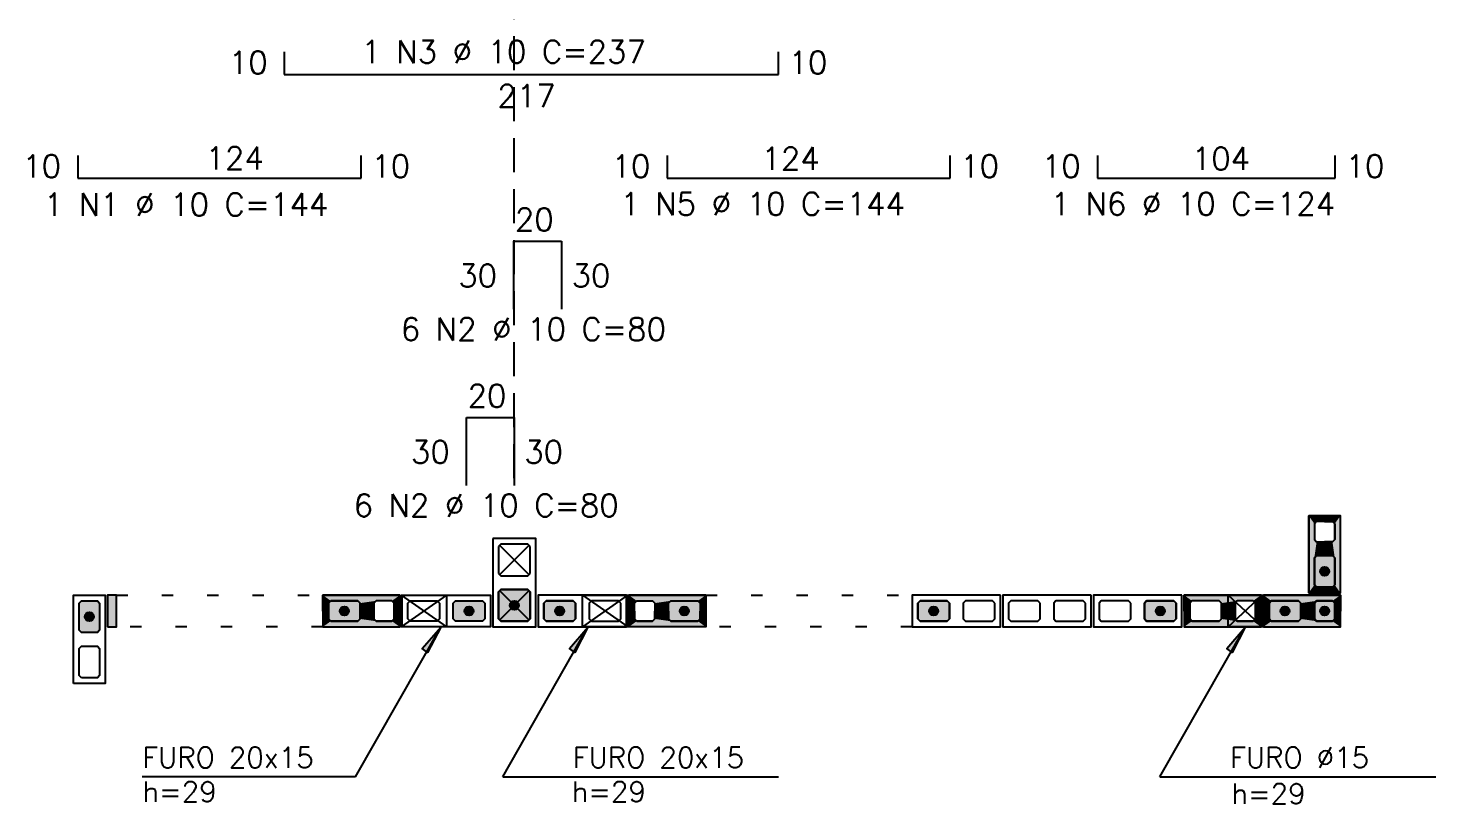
# Model space of a CAD drawing. Extents: x -1 to 122, y -1 to 61.
# Drawn here: x 54.56 to 66.99, y 19.23 to 26.07 of the extents above; entities that cross this region are included whole.
import ezdxf

# ---------------------------------------------------------------- set-up
doc = ezdxf.new("R2010")
doc.units = 0
doc.header["$MEASUREMENT"] = 0
doc.linetypes.add('ESTILO_TQS_0001', pattern=[0.45, 0.3, -0.15])
doc.linetypes.add('ESTILO_TQS_0002', pattern=[0.4, 0.1, -0.3])
for name, color, linetype in [('PENA_01', 1, 'CONTINUOUS'), ('PENA_02', 2, 'CONTINUOUS'), ('PENA_03', 3, 'CONTINUOUS'), ('PENA_05', 5, 'CONTINUOUS'), ('PENA_11', 252, 'CONTINUOUS'), ('PENA_21', 100, 'CONTINUOUS'), ('PENA_25', 210, 'CONTINUOUS')]:
    doc.layers.add(name, color=color, linetype=linetype)
doc.styles.get("Standard").update_dxf_attribs({"font": 'ROMANS.SHX'})

msp = doc.modelspace()

# ---------------------------------------------------------------- linework, layer by layer
at = {"layer": 'PENA_01', "linetype": 'ESTILO_TQS_0001'}
msp.add_line((58.849, 32.297), (58.849, 22.004), dxfattribs=at)
at = {"layer": 'PENA_01', "linetype": 'Continuous'}
for p, q in [((58.984, 21.506), (58.724, 21.246)), ((58.984, 21.246), (58.724, 21.506)), ((58.984, 20.846), (58.724, 21.106)), ((58.984, 21.106), (58.724, 20.846))]:
    msp.add_line(p, q, dxfattribs=at)
for points in [[(65.914, 21.696), (65.914, 21.556), (65.934, 21.536), (66.074, 21.536), (66.094, 21.556), (66.094, 21.696), (66.074, 21.716), (65.934, 21.716), (65.914, 21.696)], [(65.914, 21.396), (65.914, 21.156), (65.934, 21.136), (66.074, 21.136), (66.094, 21.156), (66.094, 21.396), (66.074, 21.416), (65.934, 21.416), (65.914, 21.396)], [(55.034, 20.736), (55.014, 20.756), (55.014, 20.996), (55.034, 21.016), (55.174, 21.016), (55.194, 20.996), (55.194, 20.756), (55.174, 20.736), (55.034, 20.736)], [(57.474, 21.016), (57.234, 21.016), (57.214, 20.996), (57.214, 20.856), (57.234, 20.836), (57.474, 20.836), (57.494, 20.856), (57.494, 20.996), (57.474, 21.016)], [(57.774, 21.016), (57.634, 21.016), (57.614, 20.996), (57.614, 20.856), (57.634, 20.836), (57.774, 20.836), (57.794, 20.856), (57.794, 20.996), (57.774, 21.016)], [(57.914, 20.996), (57.934, 21.016), (58.174, 21.016), (58.194, 20.996), (58.194, 20.856), (58.174, 20.836), (57.934, 20.836), (57.914, 20.856), (57.914, 20.996)], [(58.314, 20.996), (58.334, 21.016), (58.574, 21.016), (58.594, 20.996), (58.594, 20.856), (58.574, 20.836), (58.334, 20.836), (58.314, 20.856), (58.314, 20.996)], [(59.394, 20.996), (59.374, 21.016), (59.134, 21.016), (59.114, 20.996), (59.114, 20.856), (59.134, 20.836), (59.374, 20.836), (59.394, 20.856), (59.394, 20.996)], [(59.794, 20.996), (59.774, 21.016), (59.534, 21.016), (59.514, 20.996), (59.514, 20.856), (59.534, 20.836), (59.774, 20.836), (59.794, 20.856), (59.794, 20.996)], [(59.934, 21.016), (60.074, 21.016), (60.094, 20.996), (60.094, 20.856), (60.074, 20.836), (59.934, 20.836), (59.914, 20.856), (59.914, 20.996), (59.934, 21.016)], [(60.234, 21.016), (60.474, 21.016), (60.494, 20.996), (60.494, 20.856), (60.474, 20.836), (60.234, 20.836), (60.214, 20.856), (60.214, 20.996), (60.234, 21.016)], [(62.694, 20.996), (62.674, 21.016), (62.434, 21.016), (62.414, 20.996), (62.414, 20.856), (62.434, 20.836), (62.674, 20.836), (62.694, 20.856), (62.694, 20.996)], [(63.094, 20.996), (63.074, 21.016), (62.834, 21.016), (62.814, 20.996), (62.814, 20.856), (62.834, 20.836), (63.074, 20.836), (63.094, 20.856), (63.094, 20.996)], [(63.494, 20.996), (63.474, 21.016), (63.234, 21.016), (63.214, 20.996), (63.214, 20.856), (63.234, 20.836), (63.474, 20.836), (63.494, 20.856), (63.494, 20.996)], [(63.894, 20.996), (63.874, 21.016), (63.634, 21.016), (63.614, 20.996), (63.614, 20.856), (63.634, 20.836), (63.874, 20.836), (63.894, 20.856), (63.894, 20.996)], [(64.294, 20.996), (64.274, 21.016), (64.034, 21.016), (64.014, 20.996), (64.014, 20.856), (64.034, 20.836), (64.274, 20.836), (64.294, 20.856), (64.294, 20.996)], [(64.694, 20.996), (64.674, 21.016), (64.434, 21.016), (64.414, 20.996), (64.414, 20.856), (64.434, 20.836), (64.674, 20.836), (64.694, 20.856), (64.694, 20.996)], [(65.074, 21.016), (64.834, 21.016), (64.814, 20.996), (64.814, 20.856), (64.834, 20.836), (65.074, 20.836), (65.094, 20.856), (65.094, 20.996), (65.074, 21.016)], [(65.374, 21.016), (65.234, 21.016), (65.214, 20.996), (65.214, 20.856), (65.234, 20.836), (65.374, 20.836), (65.394, 20.856), (65.394, 20.996), (65.374, 21.016)], [(65.774, 21.016), (65.534, 21.016), (65.514, 20.996), (65.514, 20.856), (65.534, 20.836), (65.774, 20.836), (65.794, 20.856), (65.794, 20.996), (65.774, 21.016)], [(66.074, 21.016), (65.934, 21.016), (65.914, 20.996), (65.914, 20.856), (65.934, 20.836), (66.074, 20.836), (66.094, 20.856), (66.094, 20.996), (66.074, 21.016)], [(55.034, 20.336), (55.014, 20.356), (55.014, 20.596), (55.034, 20.616), (55.174, 20.616), (55.194, 20.596), (55.194, 20.356), (55.174, 20.336), (55.034, 20.336)]]:
    msp.add_lwpolyline(points, dxfattribs=at)
at = {"layer": 'PENA_02', "linetype": 'Continuous'}
for points in [[(65.864, 21.766), (65.864, 21.086), (66.144, 21.086), (66.144, 21.766), (65.864, 21.766)], [(58.664, 21.566), (58.664, 20.786), (59.044, 20.786), (59.044, 21.566), (58.664, 21.566)], [(54.964, 20.286), (54.964, 21.066), (55.244, 21.066), (55.244, 20.286), (54.964, 20.286)], [(55.264, 20.786), (55.344, 20.786), (55.344, 21.066), (55.264, 21.066), (55.264, 20.786)], [(57.844, 21.066), (57.164, 21.066), (57.164, 20.786), (57.844, 20.786), (57.844, 21.066)], [(57.864, 21.066), (58.644, 21.066), (58.644, 20.786), (57.864, 20.786), (57.864, 21.066)], [(59.844, 21.066), (59.064, 21.066), (59.064, 20.786), (59.844, 20.786), (59.844, 21.066)], [(59.864, 21.066), (60.544, 21.066), (60.544, 20.786), (59.864, 20.786), (59.864, 21.066)], [(63.144, 21.066), (62.364, 21.066), (62.364, 20.786), (63.144, 20.786), (63.144, 21.066)], [(63.944, 21.066), (63.164, 21.066), (63.164, 20.786), (63.944, 20.786), (63.944, 21.066)], [(64.744, 21.066), (63.964, 21.066), (63.964, 20.786), (64.744, 20.786), (64.744, 21.066)], [(65.444, 21.066), (64.764, 21.066), (64.764, 20.786), (65.444, 20.786), (65.444, 21.066)], [(66.144, 21.066), (65.464, 21.066), (65.464, 20.786), (66.144, 20.786), (66.144, 21.066)]]:
    msp.add_lwpolyline(points, dxfattribs=at)
at = {"layer": 'PENA_02', "linetype": 'ESTILO_TQS_0001'}
for points in [[(58.734, 21.516), (58.714, 21.496), (58.714, 21.256), (58.734, 21.236), (58.974, 21.236), (58.994, 21.256), (58.994, 21.496), (58.974, 21.516), (58.734, 21.516)], [(58.734, 21.116), (58.714, 21.096), (58.714, 20.856), (58.734, 20.836), (58.974, 20.836), (58.994, 20.856), (58.994, 21.096), (58.974, 21.116), (58.734, 21.116)]]:
    msp.add_lwpolyline(points, dxfattribs=at)
at = {"layer": 'PENA_03', "linetype": 'Continuous'}
for p, q in [((57.854, 21.066), (58.254, 20.786)), ((58.254, 21.066), (57.854, 20.786)), ((59.454, 21.066), (59.855, 20.786)), ((59.854, 21.066), (59.454, 20.786)), ((65.154, 21.066), (65.455, 20.786)), ((65.454, 21.066), (65.154, 20.786)), ((57.451, 19.463), (58.204, 20.785)), ((58.751, 19.463), (59.504, 20.785)), ((64.551, 19.463), (65.304, 20.785)), ((57.451, 19.463), (55.571, 19.463)), ((58.751, 19.463), (61.186, 19.463)), ((64.551, 19.463), (66.986, 19.463))]:
    msp.add_line(p, q, dxfattribs=at)
for points in [[(66.074, 21.416), (66.094, 21.396), (66.094, 21.156), (66.074, 21.136), (65.934, 21.136), (65.914, 21.156), (65.914, 21.396), (65.934, 21.416), (66.074, 21.416)], [(55.174, 21.016), (55.194, 20.996), (55.194, 20.756), (55.174, 20.736), (55.034, 20.736), (55.014, 20.756), (55.014, 20.996), (55.034, 21.016), (55.174, 21.016)], [(57.494, 20.856), (57.474, 20.836), (57.234, 20.836), (57.214, 20.856), (57.214, 20.996), (57.234, 21.016), (57.474, 21.016), (57.494, 20.996), (57.494, 20.856)], [(57.854, 21.066), (58.254, 21.066), (58.254, 20.786), (57.854, 20.786), (57.854, 21.066)], [(58.594, 20.856), (58.574, 20.836), (58.334, 20.836), (58.314, 20.856), (58.314, 20.996), (58.334, 21.016), (58.574, 21.016), (58.594, 20.996), (58.594, 20.856)], [(58.974, 21.116), (58.994, 21.096), (58.994, 20.856), (58.974, 20.836), (58.734, 20.836), (58.714, 20.856), (58.714, 21.096), (58.734, 21.116), (58.974, 21.116)], [(59.394, 20.856), (59.374, 20.836), (59.134, 20.836), (59.114, 20.856), (59.114, 20.996), (59.134, 21.016), (59.374, 21.016), (59.394, 20.996), (59.394, 20.856)], [(59.454, 21.066), (59.855, 21.066), (59.855, 20.786), (59.454, 20.786), (59.454, 21.066)], [(60.494, 20.856), (60.474, 20.836), (60.234, 20.836), (60.214, 20.856), (60.214, 20.996), (60.234, 21.016), (60.474, 21.016), (60.494, 20.996), (60.494, 20.856)], [(62.694, 20.856), (62.674, 20.836), (62.434, 20.836), (62.414, 20.856), (62.414, 20.996), (62.434, 21.016), (62.674, 21.016), (62.694, 20.996), (62.694, 20.856)], [(64.694, 20.856), (64.674, 20.836), (64.434, 20.836), (64.414, 20.856), (64.414, 20.996), (64.434, 21.016), (64.674, 21.016), (64.694, 20.996), (64.694, 20.856)], [(65.154, 21.066), (65.455, 21.066), (65.455, 20.786), (65.154, 20.786), (65.154, 21.066)], [(65.794, 20.856), (65.774, 20.836), (65.534, 20.836), (65.514, 20.856), (65.514, 20.996), (65.534, 21.016), (65.774, 21.016), (65.794, 20.996), (65.794, 20.856)], [(66.074, 21.016), (66.094, 20.996), (66.094, 20.856), (66.074, 20.836), (65.934, 20.836), (65.914, 20.856), (65.914, 20.996), (65.934, 21.016), (66.074, 21.016)], [(58.204, 20.785), (58.089, 20.561), (58.041, 20.594), (58.204, 20.785)], [(59.504, 20.785), (59.389, 20.561), (59.341, 20.594), (59.504, 20.785)], [(65.304, 20.785), (65.19, 20.561), (65.141, 20.594), (65.304, 20.785)]]:
    msp.add_lwpolyline(points, dxfattribs=at)
at = {"layer": 'PENA_03', "linetype": 'ESTILO_TQS_0002'}
for points in [[(55.344, 21.066), (57.164, 21.066), (57.164, 20.786), (55.344, 20.786), (55.344, 21.066)], [(60.544, 21.066), (62.364, 21.066), (62.364, 20.786), (60.544, 20.786), (60.544, 21.066)]]:
    msp.add_lwpolyline(points, dxfattribs=at)
at = {"layer": 'PENA_03', "linetype": 'Continuous'}
for centre in [(66.004, 21.276), (58.854, 20.976), (55.104, 20.876), (57.354, 20.926), (58.454, 20.926), (59.254, 20.926), (60.354, 20.926), (62.554, 20.926), (64.554, 20.926), (65.654, 20.926), (66.004, 20.926)]:
    msp.add_circle(centre, 0.04, dxfattribs=at)
for points in [[(66.044, 21.276), (65.984, 21.311), (65.967, 21.29)], [(66.044, 21.276), (65.967, 21.29), (65.967, 21.262)], [(66.044, 21.276), (65.967, 21.262), (65.984, 21.241)], [(66.044, 21.276), (66.011, 21.315), (65.984, 21.311)], [(66.044, 21.276), (65.984, 21.241), (66.011, 21.236)], [(66.044, 21.276), (66.035, 21.302), (66.011, 21.315)], [(66.044, 21.276), (66.011, 21.236), (66.035, 21.25)], [(66.044, 21.276), (66.035, 21.25), (66.044, 21.276)], [(58.894, 20.976), (58.834, 21.011), (58.817, 20.99)], [(58.894, 20.976), (58.861, 21.015), (58.834, 21.011)], [(58.894, 20.976), (58.885, 21.002), (58.861, 21.015)], [(55.144, 20.876), (55.084, 20.911), (55.067, 20.89)], [(55.144, 20.876), (55.067, 20.89), (55.067, 20.862)], [(55.144, 20.876), (55.067, 20.862), (55.084, 20.841)], [(55.144, 20.876), (55.111, 20.915), (55.084, 20.911)], [(55.144, 20.876), (55.084, 20.841), (55.111, 20.836)], [(55.144, 20.876), (55.135, 20.902), (55.111, 20.915)], [(55.144, 20.876), (55.111, 20.836), (55.135, 20.85)], [(55.144, 20.876), (55.135, 20.85), (55.144, 20.876)], [(57.394, 20.926), (57.334, 20.961), (57.317, 20.94)], [(57.394, 20.926), (57.317, 20.94), (57.317, 20.912)], [(57.394, 20.926), (57.317, 20.912), (57.334, 20.891)], [(57.394, 20.926), (57.361, 20.965), (57.334, 20.961)], [(57.394, 20.926), (57.334, 20.891), (57.361, 20.886)], [(57.394, 20.926), (57.385, 20.952), (57.361, 20.965)], [(57.394, 20.926), (57.361, 20.886), (57.385, 20.9)], [(57.394, 20.926), (57.385, 20.9), (57.394, 20.926)], [(58.494, 20.926), (58.434, 20.961), (58.417, 20.94)], [(58.494, 20.926), (58.417, 20.94), (58.417, 20.912)], [(58.494, 20.926), (58.417, 20.912), (58.434, 20.891)], [(58.494, 20.926), (58.461, 20.965), (58.434, 20.961)], [(58.494, 20.926), (58.434, 20.891), (58.461, 20.886)], [(58.494, 20.926), (58.485, 20.952), (58.461, 20.965)], [(58.494, 20.926), (58.461, 20.886), (58.485, 20.9)], [(58.494, 20.926), (58.485, 20.9), (58.494, 20.926)], [(58.894, 20.976), (58.817, 20.99), (58.817, 20.962)], [(58.894, 20.976), (58.817, 20.962), (58.834, 20.941)], [(58.894, 20.976), (58.834, 20.941), (58.861, 20.936)], [(58.894, 20.976), (58.861, 20.936), (58.885, 20.95)], [(58.894, 20.976), (58.885, 20.95), (58.894, 20.976)], [(59.294, 20.926), (59.234, 20.961), (59.217, 20.94)], [(59.294, 20.926), (59.217, 20.94), (59.217, 20.912)], [(59.294, 20.926), (59.217, 20.912), (59.234, 20.891)], [(59.294, 20.926), (59.261, 20.965), (59.234, 20.961)], [(59.294, 20.926), (59.234, 20.891), (59.261, 20.886)], [(59.294, 20.926), (59.285, 20.952), (59.261, 20.965)], [(59.294, 20.926), (59.261, 20.886), (59.285, 20.9)], [(59.294, 20.926), (59.285, 20.9), (59.294, 20.926)], [(60.394, 20.926), (60.334, 20.961), (60.317, 20.94)], [(60.394, 20.926), (60.317, 20.94), (60.317, 20.912)], [(60.394, 20.926), (60.317, 20.912), (60.334, 20.891)], [(60.394, 20.926), (60.361, 20.965), (60.334, 20.961)], [(60.394, 20.926), (60.334, 20.891), (60.361, 20.886)], [(60.394, 20.926), (60.385, 20.952), (60.361, 20.965)], [(60.394, 20.926), (60.361, 20.886), (60.385, 20.9)], [(60.394, 20.926), (60.385, 20.9), (60.394, 20.926)], [(62.594, 20.926), (62.534, 20.961), (62.517, 20.94)], [(62.594, 20.926), (62.517, 20.94), (62.517, 20.912)], [(62.594, 20.926), (62.517, 20.912), (62.534, 20.891)], [(62.594, 20.926), (62.561, 20.965), (62.534, 20.961)], [(62.594, 20.926), (62.534, 20.891), (62.561, 20.886)], [(62.594, 20.926), (62.585, 20.952), (62.561, 20.965)], [(62.594, 20.926), (62.561, 20.886), (62.585, 20.9)], [(62.594, 20.926), (62.585, 20.9), (62.594, 20.926)], [(64.594, 20.926), (64.534, 20.961), (64.517, 20.94)], [(64.594, 20.926), (64.517, 20.94), (64.517, 20.912)], [(64.594, 20.926), (64.517, 20.912), (64.534, 20.891)], [(64.594, 20.926), (64.561, 20.965), (64.534, 20.961)], [(64.594, 20.926), (64.534, 20.891), (64.561, 20.886)], [(64.594, 20.926), (64.585, 20.952), (64.561, 20.965)], [(64.594, 20.926), (64.561, 20.886), (64.585, 20.9)], [(64.594, 20.926), (64.585, 20.9), (64.594, 20.926)], [(65.694, 20.926), (65.634, 20.961), (65.617, 20.94)], [(65.694, 20.926), (65.617, 20.94), (65.617, 20.912)], [(65.694, 20.926), (65.617, 20.912), (65.634, 20.891)], [(65.694, 20.926), (65.661, 20.965), (65.634, 20.961)], [(65.694, 20.926), (65.634, 20.891), (65.661, 20.886)], [(65.694, 20.926), (65.685, 20.952), (65.661, 20.965)], [(65.694, 20.926), (65.661, 20.886), (65.685, 20.9)], [(65.694, 20.926), (65.685, 20.9), (65.694, 20.926)], [(66.044, 20.926), (65.984, 20.961), (65.967, 20.94)], [(66.044, 20.926), (65.967, 20.94), (65.967, 20.912)], [(66.044, 20.926), (65.967, 20.912), (65.984, 20.891)], [(66.044, 20.926), (66.011, 20.965), (65.984, 20.961)], [(66.044, 20.926), (65.984, 20.891), (66.011, 20.886)], [(66.044, 20.926), (66.035, 20.952), (66.011, 20.965)], [(66.044, 20.926), (66.011, 20.886), (66.035, 20.9)], [(66.044, 20.926), (66.035, 20.9), (66.044, 20.926)], [(58.204, 20.785), (58.089, 20.561), (58.041, 20.594)], [(58.204, 20.785), (58.041, 20.594), (58.204, 20.785)], [(59.504, 20.785), (59.389, 20.561), (59.341, 20.594)], [(59.504, 20.785), (59.341, 20.594), (59.504, 20.785)], [(65.304, 20.785), (65.19, 20.561), (65.141, 20.594)], [(65.304, 20.785), (65.141, 20.594), (65.304, 20.785)]]:
    msp.add_solid(points, dxfattribs=at)
at = {"layer": 'PENA_05', "linetype": 'Continuous'}
for p, q in [((56.824, 25.859), (56.824, 25.659)), ((61.184, 25.659), (61.184, 25.859)), ((56.824, 25.659), (61.184, 25.659)), ((55.002, 24.944), (55.002, 24.744)), ((57.502, 24.744), (57.502, 24.944)), ((60.202, 24.944), (60.202, 24.744)), ((62.699, 24.744), (62.699, 24.944)), ((63.999, 24.944), (63.999, 24.744)), ((66.099, 24.744), (66.099, 24.944)), ((55.002, 24.744), (57.502, 24.744)), ((60.202, 24.744), (62.699, 24.744)), ((63.999, 24.744), (66.099, 24.744)), ((58.849, 23.589), (58.849, 24.189)), ((58.849, 24.189), (59.269, 24.189)), ((59.269, 24.189), (59.269, 23.589)), ((58.432, 22.034), (58.432, 22.634)), ((58.432, 22.634), (58.852, 22.634)), ((58.852, 22.634), (58.852, 22.034))]:
    msp.add_line(p, q, dxfattribs=at)
at = {"layer": 'PENA_11', "linetype": 'Continuous'}
for points in [[(66.074, 21.416), (65.934, 21.136), (65.914, 21.156)], [(66.074, 21.416), (65.914, 21.156), (65.914, 21.396)], [(66.074, 21.416), (65.914, 21.396), (65.934, 21.416)], [(66.074, 21.416), (66.074, 21.136), (65.934, 21.136)], [(66.074, 21.416), (65.934, 21.416), (66.074, 21.416)], [(66.074, 21.416), (66.094, 21.396), (66.094, 21.156)], [(66.074, 21.416), (66.094, 21.156), (66.074, 21.136)], [(55.174, 21.016), (55.034, 20.736), (55.014, 20.756)], [(55.174, 21.016), (55.014, 20.756), (55.014, 20.996)], [(55.174, 21.016), (55.014, 20.996), (55.034, 21.016)], [(55.174, 21.016), (55.174, 20.736), (55.034, 20.736)], [(55.174, 21.016), (55.034, 21.016), (55.174, 21.016)], [(55.174, 21.016), (55.194, 20.996), (55.194, 20.756)], [(55.174, 21.016), (55.194, 20.756), (55.174, 20.736)], [(57.494, 20.856), (57.214, 20.996), (57.234, 21.016)], [(57.494, 20.856), (57.214, 20.856), (57.214, 20.996)], [(57.494, 20.856), (57.234, 21.016), (57.474, 21.016)], [(57.494, 20.856), (57.474, 21.016), (57.494, 20.996)], [(57.494, 20.856), (57.494, 20.996), (57.494, 20.856)], [(58.594, 20.856), (58.314, 20.996), (58.334, 21.016)], [(58.594, 20.856), (58.314, 20.856), (58.314, 20.996)], [(58.594, 20.856), (58.334, 21.016), (58.574, 21.016)], [(58.594, 20.856), (58.574, 21.016), (58.594, 20.996)], [(58.594, 20.856), (58.594, 20.996), (58.594, 20.856)], [(58.974, 21.116), (58.734, 20.836), (58.714, 20.856)], [(58.974, 21.116), (58.714, 20.856), (58.714, 21.096)], [(58.974, 21.116), (58.714, 21.096), (58.734, 21.116)], [(58.974, 21.116), (58.974, 20.836), (58.734, 20.836)], [(58.974, 21.116), (58.734, 21.116), (58.974, 21.116)], [(58.974, 21.116), (58.994, 21.096), (58.994, 20.856)], [(58.974, 21.116), (58.994, 20.856), (58.974, 20.836)], [(59.394, 20.856), (59.114, 20.996), (59.134, 21.016)], [(59.394, 20.856), (59.114, 20.856), (59.114, 20.996)], [(59.394, 20.856), (59.134, 21.016), (59.374, 21.016)], [(59.394, 20.856), (59.374, 21.016), (59.394, 20.996)], [(59.394, 20.856), (59.394, 20.996), (59.394, 20.856)], [(60.494, 20.856), (60.214, 20.996), (60.234, 21.016)], [(60.494, 20.856), (60.214, 20.856), (60.214, 20.996)], [(60.494, 20.856), (60.234, 21.016), (60.474, 21.016)], [(60.494, 20.856), (60.474, 21.016), (60.494, 20.996)], [(60.494, 20.856), (60.494, 20.996), (60.494, 20.856)], [(62.694, 20.856), (62.414, 20.996), (62.434, 21.016)], [(62.694, 20.856), (62.414, 20.856), (62.414, 20.996)], [(62.694, 20.856), (62.434, 21.016), (62.674, 21.016)], [(62.694, 20.856), (62.674, 21.016), (62.694, 20.996)], [(62.694, 20.856), (62.694, 20.996), (62.694, 20.856)], [(64.694, 20.856), (64.414, 20.996), (64.434, 21.016)], [(64.694, 20.856), (64.414, 20.856), (64.414, 20.996)], [(64.694, 20.856), (64.434, 21.016), (64.674, 21.016)], [(64.694, 20.856), (64.674, 21.016), (64.694, 20.996)], [(64.694, 20.856), (64.694, 20.996), (64.694, 20.856)], [(65.794, 20.856), (65.514, 20.996), (65.534, 21.016)], [(65.794, 20.856), (65.514, 20.856), (65.514, 20.996)], [(65.794, 20.856), (65.534, 21.016), (65.774, 21.016)], [(65.794, 20.856), (65.774, 21.016), (65.794, 20.996)], [(65.794, 20.856), (65.794, 20.996), (65.794, 20.856)], [(66.074, 21.016), (65.934, 20.836), (65.914, 20.856)], [(66.074, 21.016), (65.914, 20.856), (65.914, 20.996)], [(66.074, 21.016), (65.914, 20.996), (65.934, 21.016)], [(66.074, 21.016), (66.074, 20.836), (65.934, 20.836)], [(66.074, 21.016), (65.934, 21.016), (66.074, 21.016)], [(66.074, 21.016), (66.094, 20.996), (66.094, 20.856)], [(66.074, 21.016), (66.094, 20.856), (66.074, 20.836)], [(57.494, 20.856), (57.234, 20.836), (57.214, 20.856)], [(57.494, 20.856), (57.474, 20.836), (57.234, 20.836)], [(58.594, 20.856), (58.334, 20.836), (58.314, 20.856)], [(58.594, 20.856), (58.574, 20.836), (58.334, 20.836)], [(59.394, 20.856), (59.134, 20.836), (59.114, 20.856)], [(59.394, 20.856), (59.374, 20.836), (59.134, 20.836)], [(60.494, 20.856), (60.234, 20.836), (60.214, 20.856)], [(60.494, 20.856), (60.474, 20.836), (60.234, 20.836)], [(62.694, 20.856), (62.434, 20.836), (62.414, 20.856)], [(62.694, 20.856), (62.674, 20.836), (62.434, 20.836)], [(64.694, 20.856), (64.434, 20.836), (64.414, 20.856)], [(64.694, 20.856), (64.674, 20.836), (64.434, 20.836)], [(65.794, 20.856), (65.534, 20.836), (65.514, 20.856)], [(65.794, 20.856), (65.774, 20.836), (65.534, 20.836)]]:
    msp.add_solid(points, dxfattribs=at)
at = {"layer": 'PENA_21', "linetype": 'Continuous'}
for points in [[(66.004, 21.766), (66.004, 21.716), (65.934, 21.716), (65.914, 21.696), (65.914, 21.556), (65.934, 21.536), (66.004, 21.536), (66.004, 21.416), (65.934, 21.416), (65.914, 21.396), (65.914, 21.156), (65.934, 21.136), (66.004, 21.136), (66.004, 21.086), (65.864, 21.086), (65.864, 21.766), (66.004, 21.766)], [(66.004, 21.766), (66.004, 21.716), (66.074, 21.716), (66.094, 21.696), (66.094, 21.556), (66.074, 21.536), (66.004, 21.536), (66.004, 21.416), (66.074, 21.416), (66.094, 21.396), (66.094, 21.156), (66.074, 21.136), (66.004, 21.136), (66.004, 21.086), (66.144, 21.086), (66.144, 21.766), (66.004, 21.766)], [(57.844, 20.926), (57.794, 20.926), (57.794, 20.996), (57.774, 21.016), (57.634, 21.016), (57.614, 20.996), (57.614, 20.926), (57.494, 20.926), (57.494, 20.996), (57.474, 21.016), (57.234, 21.016), (57.214, 20.996), (57.214, 20.926), (57.164, 20.926), (57.164, 21.066), (57.844, 21.066), (57.844, 20.926)], [(59.864, 20.926), (59.914, 20.926), (59.914, 20.996), (59.934, 21.016), (60.074, 21.016), (60.094, 20.996), (60.094, 20.926), (60.214, 20.926), (60.214, 20.996), (60.234, 21.016), (60.474, 21.016), (60.494, 20.996), (60.494, 20.926), (60.544, 20.926), (60.544, 21.066), (59.864, 21.066), (59.864, 20.926)], [(65.444, 20.926), (65.394, 20.926), (65.394, 20.996), (65.374, 21.016), (65.234, 21.016), (65.214, 20.996), (65.214, 20.926), (65.094, 20.926), (65.094, 20.996), (65.074, 21.016), (64.834, 21.016), (64.814, 20.996), (64.814, 20.926), (64.764, 20.926), (64.764, 21.066), (65.444, 21.066), (65.444, 20.926)], [(66.144, 20.926), (66.094, 20.926), (66.094, 20.996), (66.074, 21.016), (65.934, 21.016), (65.914, 20.996), (65.914, 20.926), (65.794, 20.926), (65.794, 20.996), (65.774, 21.016), (65.534, 21.016), (65.514, 20.996), (65.514, 20.926), (65.464, 20.926), (65.464, 21.066), (66.144, 21.066), (66.144, 20.926)], [(57.844, 20.926), (57.794, 20.926), (57.794, 20.856), (57.774, 20.836), (57.634, 20.836), (57.614, 20.856), (57.614, 20.926), (57.494, 20.926), (57.494, 20.856), (57.474, 20.836), (57.234, 20.836), (57.214, 20.856), (57.214, 20.926), (57.164, 20.926), (57.164, 20.786), (57.844, 20.786), (57.844, 20.926)], [(59.864, 20.926), (59.914, 20.926), (59.914, 20.856), (59.934, 20.836), (60.074, 20.836), (60.094, 20.856), (60.094, 20.926), (60.214, 20.926), (60.214, 20.856), (60.234, 20.836), (60.474, 20.836), (60.494, 20.856), (60.494, 20.926), (60.544, 20.926), (60.544, 20.786), (59.864, 20.786), (59.864, 20.926)], [(65.444, 20.926), (65.394, 20.926), (65.394, 20.856), (65.374, 20.836), (65.234, 20.836), (65.214, 20.856), (65.214, 20.926), (65.094, 20.926), (65.094, 20.856), (65.074, 20.836), (64.834, 20.836), (64.814, 20.856), (64.814, 20.926), (64.764, 20.926), (64.764, 20.786), (65.444, 20.786), (65.444, 20.926)], [(66.144, 20.926), (66.094, 20.926), (66.094, 20.856), (66.074, 20.836), (65.934, 20.836), (65.914, 20.856), (65.914, 20.926), (65.794, 20.926), (65.794, 20.856), (65.774, 20.836), (65.534, 20.836), (65.514, 20.856), (65.514, 20.926), (65.464, 20.926), (65.464, 20.786), (66.144, 20.786), (66.144, 20.926)]]:
    msp.add_lwpolyline(points, dxfattribs=at)
for points in [[(65.934, 21.716), (65.914, 21.696), (65.864, 21.766)], [(65.934, 21.716), (65.864, 21.766), (66.004, 21.766)], [(65.864, 21.766), (65.914, 21.696), (65.864, 21.086)], [(65.934, 21.716), (66.004, 21.766), (66.004, 21.716)], [(66.144, 21.766), (66.004, 21.766), (66.074, 21.716)], [(66.074, 21.716), (66.004, 21.766), (66.004, 21.716)], [(66.094, 21.696), (66.144, 21.766), (66.074, 21.716)], [(66.144, 21.086), (66.144, 21.766), (66.094, 21.696)], [(65.864, 21.086), (65.914, 21.696), (65.914, 21.156)], [(65.914, 21.156), (65.914, 21.696), (65.914, 21.556)], [(66.094, 21.556), (66.144, 21.086), (66.094, 21.696)], [(65.914, 21.156), (65.914, 21.396), (65.914, 21.556)], [(65.934, 21.536), (65.914, 21.396), (65.914, 21.556)], [(65.934, 21.536), (65.934, 21.416), (65.914, 21.396)], [(66.004, 21.536), (65.934, 21.416), (65.934, 21.536)], [(66.004, 21.536), (66.004, 21.416), (65.934, 21.416)], [(66.004, 21.536), (66.074, 21.416), (66.074, 21.536)], [(66.004, 21.536), (66.004, 21.416), (66.074, 21.416)], [(66.074, 21.536), (66.094, 21.396), (66.094, 21.556)], [(66.074, 21.416), (66.094, 21.396), (66.074, 21.536)], [(66.094, 21.396), (66.144, 21.086), (66.094, 21.556)], [(66.094, 21.396), (66.094, 21.156), (66.144, 21.086)], [(65.934, 21.136), (65.864, 21.086), (65.914, 21.156)], [(66.004, 21.086), (65.864, 21.086), (65.934, 21.136)], [(66.004, 21.136), (66.004, 21.086), (65.934, 21.136)], [(66.074, 21.136), (66.004, 21.136), (66.144, 21.086)], [(66.004, 21.136), (66.004, 21.086), (66.144, 21.086)], [(66.094, 21.156), (66.074, 21.136), (66.144, 21.086)], [(57.844, 21.066), (57.234, 21.016), (57.164, 21.066)], [(57.234, 21.016), (57.214, 20.996), (57.164, 21.066)], [(57.164, 21.066), (57.214, 20.996), (57.164, 20.926)], [(57.214, 20.996), (57.214, 20.926), (57.164, 20.926)], [(57.474, 21.016), (57.234, 21.016), (57.844, 21.066)], [(57.494, 20.996), (57.474, 21.016), (57.844, 21.066)], [(57.844, 21.066), (57.634, 21.016), (57.494, 20.996)], [(57.494, 20.926), (57.494, 20.996), (57.634, 21.016)], [(57.494, 20.926), (57.634, 21.016), (57.614, 20.996)], [(57.494, 20.926), (57.614, 20.996), (57.614, 20.926)], [(57.844, 21.066), (57.774, 21.016), (57.634, 21.016)], [(57.844, 21.066), (57.794, 20.996), (57.774, 21.016)], [(57.844, 21.066), (57.844, 20.926), (57.794, 20.926)], [(57.844, 21.066), (57.794, 20.926), (57.794, 20.996)], [(60.544, 21.066), (59.864, 21.066), (59.934, 21.016)], [(59.864, 21.066), (59.864, 20.926), (59.914, 20.926)], [(59.864, 21.066), (59.914, 20.926), (59.914, 20.996)], [(59.864, 21.066), (59.914, 20.996), (59.934, 21.016)], [(60.544, 21.066), (59.934, 21.016), (60.074, 21.016)], [(60.544, 21.066), (60.074, 21.016), (60.094, 20.996)], [(60.544, 21.066), (60.094, 20.996), (60.234, 21.016)], [(60.094, 20.996), (60.214, 20.996), (60.234, 21.016)], [(60.094, 20.996), (60.094, 20.926), (60.214, 20.926)], [(60.094, 20.996), (60.214, 20.926), (60.214, 20.996)], [(60.544, 21.066), (60.234, 21.016), (60.474, 21.016)], [(60.544, 21.066), (60.474, 21.016), (60.494, 20.996)], [(60.544, 21.066), (60.494, 20.996), (60.544, 20.926)], [(60.544, 20.926), (60.494, 20.996), (60.494, 20.926)], [(65.444, 21.066), (64.834, 21.016), (64.764, 21.066)], [(64.834, 21.016), (64.814, 20.996), (64.764, 21.066)], [(64.764, 21.066), (64.814, 20.996), (64.764, 20.926)], [(64.814, 20.996), (64.814, 20.926), (64.764, 20.926)], [(65.074, 21.016), (64.834, 21.016), (65.444, 21.066)], [(65.094, 20.996), (65.074, 21.016), (65.444, 21.066)], [(65.444, 21.066), (65.234, 21.016), (65.094, 20.996)], [(65.094, 20.926), (65.094, 20.996), (65.234, 21.016)], [(65.094, 20.926), (65.234, 21.016), (65.214, 20.996)], [(65.094, 20.926), (65.214, 20.996), (65.214, 20.926)], [(65.444, 21.066), (65.374, 21.016), (65.234, 21.016)], [(65.444, 21.066), (65.394, 20.996), (65.374, 21.016)], [(65.444, 21.066), (65.444, 20.926), (65.394, 20.926)], [(65.444, 21.066), (65.394, 20.926), (65.394, 20.996)], [(66.144, 21.066), (65.534, 21.016), (65.464, 21.066)], [(65.534, 21.016), (65.514, 20.996), (65.464, 21.066)], [(65.464, 21.066), (65.514, 20.996), (65.464, 20.926)], [(65.514, 20.996), (65.514, 20.926), (65.464, 20.926)], [(65.774, 21.016), (65.534, 21.016), (66.144, 21.066)], [(65.794, 20.996), (65.774, 21.016), (66.144, 21.066)], [(66.144, 21.066), (65.934, 21.016), (65.794, 20.996)], [(65.794, 20.926), (65.794, 20.996), (65.934, 21.016)], [(65.794, 20.926), (65.934, 21.016), (65.914, 20.996)], [(65.794, 20.926), (65.914, 20.996), (65.914, 20.926)], [(66.144, 21.066), (66.074, 21.016), (65.934, 21.016)], [(66.144, 21.066), (66.094, 20.996), (66.074, 21.016)], [(66.144, 21.066), (66.144, 20.926), (66.094, 20.926)], [(66.144, 21.066), (66.094, 20.926), (66.094, 20.996)], [(57.164, 20.786), (57.214, 20.856), (57.164, 20.926)], [(57.214, 20.856), (57.214, 20.926), (57.164, 20.926)], [(57.494, 20.926), (57.494, 20.856), (57.634, 20.836)], [(57.494, 20.926), (57.634, 20.836), (57.614, 20.856)], [(57.494, 20.926), (57.614, 20.856), (57.614, 20.926)], [(57.844, 20.786), (57.844, 20.926), (57.794, 20.926)], [(57.844, 20.786), (57.794, 20.926), (57.794, 20.856)], [(59.864, 20.786), (59.864, 20.926), (59.914, 20.926)], [(59.864, 20.786), (59.914, 20.926), (59.914, 20.856)], [(60.094, 20.856), (60.094, 20.926), (60.214, 20.926)], [(60.094, 20.856), (60.214, 20.926), (60.214, 20.856)], [(60.544, 20.786), (60.494, 20.856), (60.544, 20.926)], [(60.544, 20.926), (60.494, 20.856), (60.494, 20.926)], [(64.764, 20.786), (64.814, 20.856), (64.764, 20.926)], [(64.814, 20.856), (64.814, 20.926), (64.764, 20.926)], [(65.094, 20.926), (65.094, 20.856), (65.234, 20.836)], [(65.094, 20.926), (65.234, 20.836), (65.214, 20.856)], [(65.094, 20.926), (65.214, 20.856), (65.214, 20.926)], [(65.444, 20.786), (65.444, 20.926), (65.394, 20.926)], [(65.444, 20.786), (65.394, 20.926), (65.394, 20.856)], [(65.464, 20.786), (65.514, 20.856), (65.464, 20.926)], [(65.514, 20.856), (65.514, 20.926), (65.464, 20.926)], [(65.794, 20.926), (65.794, 20.856), (65.934, 20.836)], [(65.794, 20.926), (65.934, 20.836), (65.914, 20.856)], [(65.794, 20.926), (65.914, 20.856), (65.914, 20.926)], [(66.144, 20.786), (66.144, 20.926), (66.094, 20.926)], [(66.144, 20.786), (66.094, 20.926), (66.094, 20.856)], [(57.234, 20.836), (57.214, 20.856), (57.164, 20.786)], [(57.844, 20.786), (57.234, 20.836), (57.164, 20.786)], [(57.474, 20.836), (57.234, 20.836), (57.844, 20.786)], [(57.494, 20.856), (57.474, 20.836), (57.844, 20.786)], [(57.844, 20.786), (57.634, 20.836), (57.494, 20.856)], [(57.844, 20.786), (57.774, 20.836), (57.634, 20.836)], [(57.844, 20.786), (57.794, 20.856), (57.774, 20.836)], [(59.864, 20.786), (59.914, 20.856), (59.934, 20.836)], [(60.544, 20.786), (59.864, 20.786), (59.934, 20.836)], [(60.544, 20.786), (59.934, 20.836), (60.074, 20.836)], [(60.544, 20.786), (60.074, 20.836), (60.094, 20.856)], [(60.544, 20.786), (60.094, 20.856), (60.234, 20.836)], [(60.094, 20.856), (60.214, 20.856), (60.234, 20.836)], [(60.544, 20.786), (60.234, 20.836), (60.474, 20.836)], [(60.544, 20.786), (60.474, 20.836), (60.494, 20.856)], [(64.834, 20.836), (64.814, 20.856), (64.764, 20.786)], [(65.444, 20.786), (64.834, 20.836), (64.764, 20.786)], [(65.074, 20.836), (64.834, 20.836), (65.444, 20.786)], [(65.094, 20.856), (65.074, 20.836), (65.444, 20.786)], [(65.444, 20.786), (65.234, 20.836), (65.094, 20.856)], [(65.444, 20.786), (65.374, 20.836), (65.234, 20.836)], [(65.444, 20.786), (65.394, 20.856), (65.374, 20.836)], [(65.534, 20.836), (65.514, 20.856), (65.464, 20.786)], [(66.144, 20.786), (65.534, 20.836), (65.464, 20.786)], [(65.774, 20.836), (65.534, 20.836), (66.144, 20.786)], [(65.794, 20.856), (65.774, 20.836), (66.144, 20.786)], [(66.144, 20.786), (65.934, 20.836), (65.794, 20.856)], [(66.144, 20.786), (66.074, 20.836), (65.934, 20.836)], [(66.144, 20.786), (66.094, 20.856), (66.074, 20.836)]]:
    msp.add_solid(points, dxfattribs=at)
at = {"layer": 'PENA_25', "linetype": 'Continuous'}
msp.add_lwpolyline([(55.264, 20.786), (55.344, 20.786), (55.344, 21.066), (55.264, 21.066), (55.264, 20.786)], dxfattribs=at)
for points in [[(55.264, 20.786), (55.344, 20.786), (55.344, 21.066)], [(55.264, 20.786), (55.344, 21.066), (55.264, 21.066)], [(55.264, 20.786), (55.264, 21.066), (55.264, 20.786)]]:
    msp.add_solid(points, dxfattribs=at)

# ---------------------------------------------------------------- texts
at = {"layer": 'PENA_03', "linetype": 'Continuous'}
for s, height, p in [('10', 0.2, (56.334, 25.664)), ('1 N3 %%c 10 C=237', 0.2, (57.504, 25.759)), ('10', 0.2, (61.274, 25.664)), ('217', 0.2, (58.704, 25.369)), ('124', 0.2, (56.129, 24.82)), ('124', 0.2, (61.035, 24.816)), ('104', 0.2, (64.832, 24.816)), ('10', 0.2, (54.512, 24.749)), ('10', 0.2, (57.592, 24.749)), ('10', 0.2, (59.712, 24.749)), ('10', 0.2, (62.789, 24.749)), ('10', 0.2, (63.509, 24.749)), ('10', 0.2, (66.189, 24.749)), ('1 N1 %%c 10 C=144', 0.2, (54.702, 24.412)), ('1 N5 %%c 10 C=144', 0.2, (59.79, 24.417)), ('1 N6 %%c 10 C=124', 0.2, (63.587, 24.417)), ('20', 0.2, (58.859, 24.279)), ('30', 0.2, (58.359, 23.784)), ('30', 0.2, (59.359, 23.784)), ('6 N2 %%c 10 C=80', 0.2, (57.852, 23.312)), ('20', 0.2, (58.442, 22.724)), ('30', 0.2, (57.942, 22.229)), ('30', 0.2, (58.942, 22.229)), ('6 N2 %%c 10 C=80', 0.2, (57.436, 21.758)), ('FURO 20x15', 0.18, (55.571, 19.544)), ('FURO 20x15', 0.18, (59.37, 19.544)), ('FURO %%c15', 0.18, (65.171, 19.544)), ('h=29', 0.18, (55.572, 19.242)), ('h=29', 0.18, (59.359, 19.242)), ('h=29', 0.18, (65.181, 19.225))]:
    msp.add_text(s, height=height, dxfattribs=at).set_placement(p)

doc.saveas('drawing.dxf')
